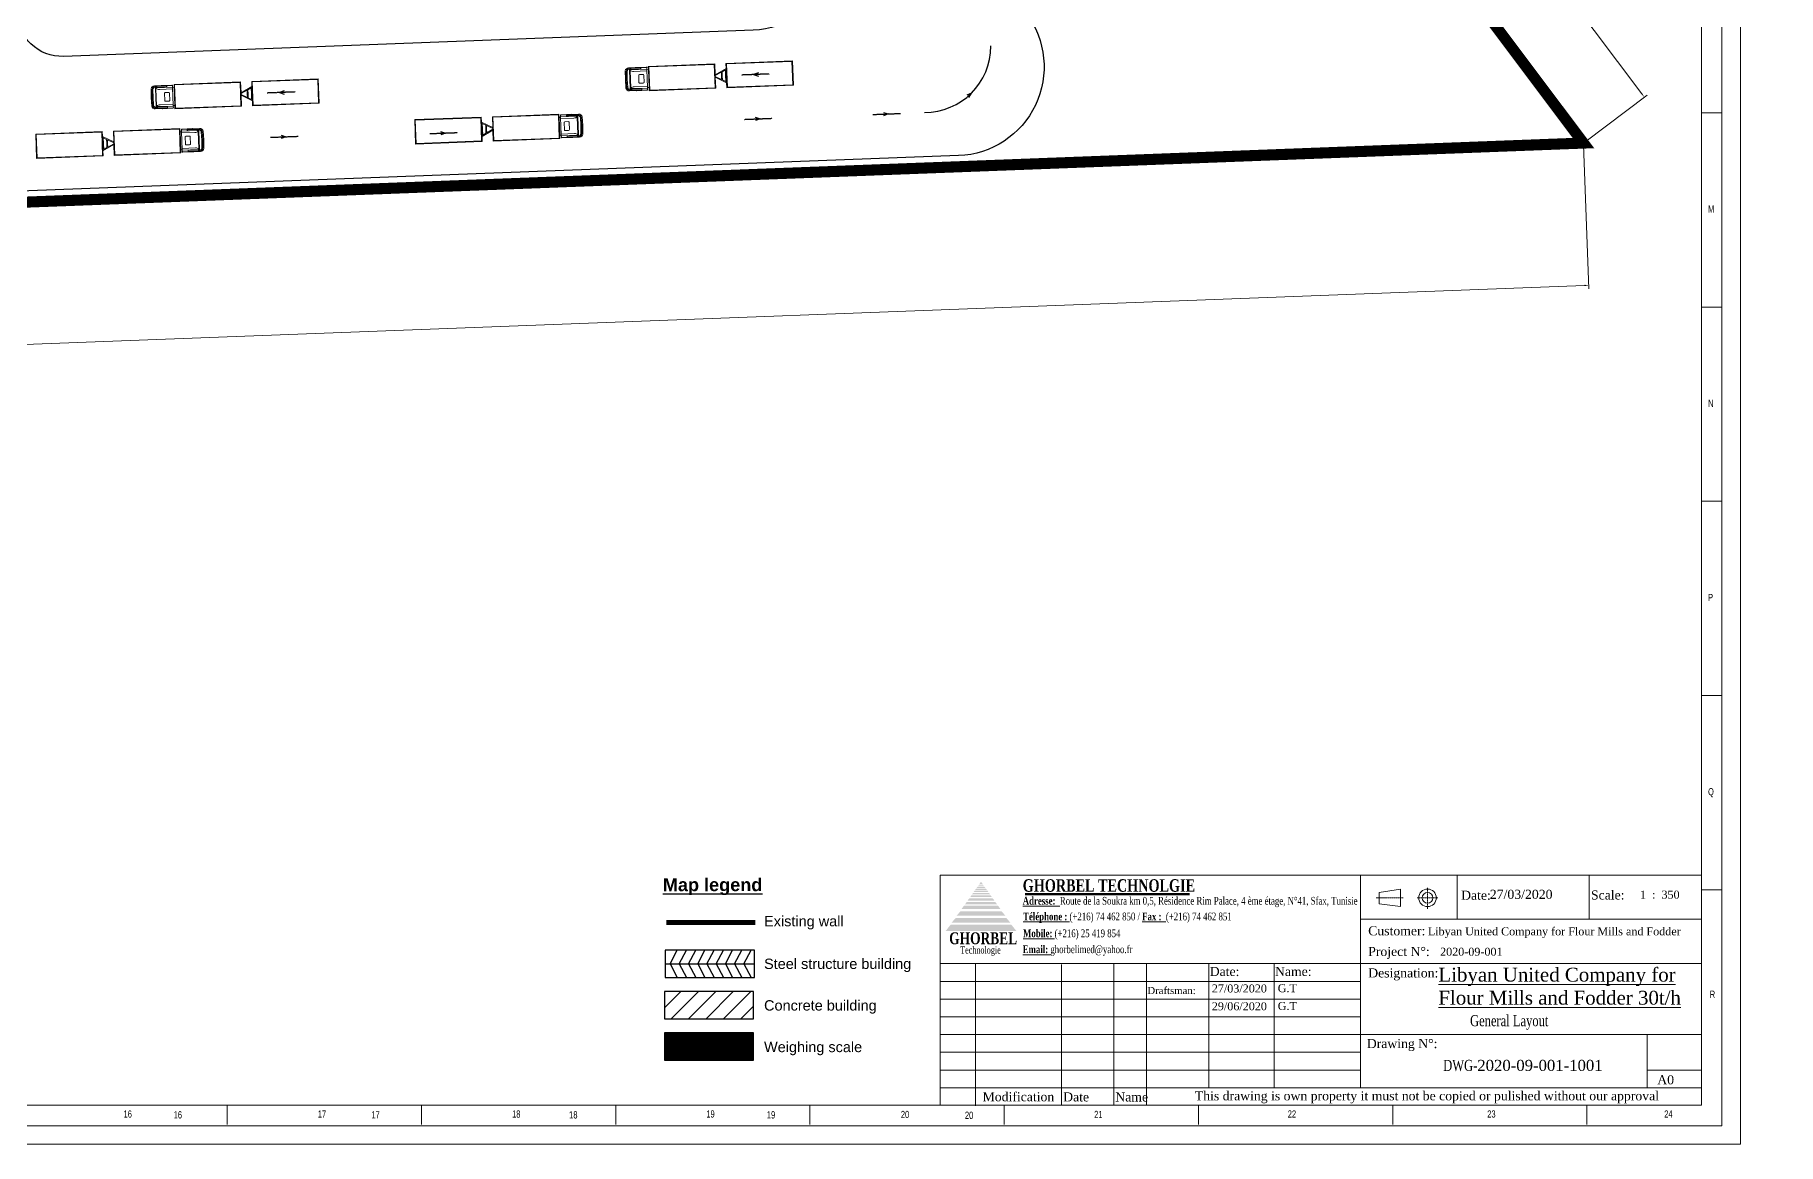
# Model space of a CAD drawing. Header units: millimetres. Extents: x 2640 to 417629, y -244569 to 49807.
# Drawn here: x 259901 to 416967, y -244569 to -144606 of the extents above; entities that cross this region are included whole.
import ezdxf

# ---------------------------------------------------------------- set-up
doc = ezdxf.new("R2010")
doc.units = ezdxf.units.MM
for name, pattern in [('AM_DIN_F_W050', [6.25, 4.75, -1.5]), ('AM_DIN_F_W050x2', [3.125, 2.25, -0.875]), ('AXES', [50.8, 31.75, -6.35, 6.35, -6.35]), ('CENTER', [50.8, 31.75, -6.35, 6.35, -6.35])]:
    doc.linetypes.add(name, pattern=pattern)
doc.layers.get('Defpoints').update_dxf_attribs({"lineweight": 9})
doc.layers.add('Camion_renault', color=7, linetype='Continuous', lineweight=18)
doc.layers.add('Gebäude-AM_3', color=6, linetype='AM_DIN_F_W050', lineweight=25)
doc.layers.add('shalet land', color=5, linetype='Continuous')
doc.styles.add('ARIAL_BOLD', font='arial.ttf')
doc.styles.add('SLDTEXTSTYLE0', font='TXT', dxfattribs={"width": 0.75})
doc.styles.get("Standard").update_dxf_attribs({"font": 'arial.ttf'})
doc.dimstyles.new('ECHE 250', dxfattribs={"dimscale": 250, "dimtxt": 2.5, "dimasz": 1.5, "dimexe": 1.25, "dimexo": 0.625, "dimgap": 0.25, "dimtad": 1, "dimdec": 0, "dimtxsty": 'ARIAL_BOLD', "dimcen": 2.5, "dimclrd": 4, "dimclre": 4, "dimclrt": 6, "dimadec": 0, "dimazin": 0, "dimtfac": 1, "dimtdec": 0, "dimtmove": 0, "dimatfit": 3, "dimfxl": 1, "dimlwd": 13, "dimlwe": 13, "dimarcsym": 0})

# ---------------------------------------------------------------- blocks, each defined once
blk = doc.blocks.new('*D22')
at = {"color": 4, "lineweight": 13, "transparency": 16777216}
for p, q in [((308931, -83453), (310852, -96290)), ((13866, -140429), (310435, -96036)), ((11620, -127957), (13541, -140793))]:
    blk.add_line(p, q, dxfattribs=at)
at = {"color": 4, "transparency": 16777216}
for points in [[(310426, -95974), (310444, -96098), (310806, -95981)], [(13857, -140367), (13875, -140491), (13495, -140484)]]:
    blk.add_solid(points, dxfattribs=at)
at = {"layer": 'Defpoints', "color": 0, "transparency": 16777216}
for p in [(308908, -83298), (310806, -95981), (11597, -127802)]:
    blk.add_point(p, dxfattribs=at)
at = {"color": 6, "transparency": 16777216, "insert": (162094, -117855), "char_height": 625, "attachment_point": 5, "rotation": 8.51327, "style": 'ARIAL_BOLD'}
blk.add_mtext('300624', dxfattribs=at)
blk = doc.blocks.new('*D23')
at = {"color": 4, "lineweight": 13, "transparency": 16777216}
for p, q in [((208629, 23625), (213751, 28438)), ((313658, -78319), (213780, 27951)), ((309022, -83191), (314143, -78378))]:
    blk.add_line(p, q, dxfattribs=at)
at = {"color": 4, "transparency": 16777216}
for points in [[(213825, 27994), (213734, 27908), (213523, 28224)], [(313704, -78276), (313613, -78361), (313915, -78592)]]:
    blk.add_solid(points, dxfattribs=at)
at = {"layer": 'Defpoints', "color": 0, "transparency": 16777216}
for p in [(213523, 28224), (208515, 23518), (308908, -83298)]:
    blk.add_point(p, dxfattribs=at)
at = {"color": 6, "transparency": 16777216, "insert": (265102, -26098), "char_height": 625, "attachment_point": 5, "rotation": 313.22425, "style": 'ARIAL_BOLD'}
blk.add_mtext('146589', dxfattribs=at)
blk = doc.blocks.new('*D59')
at = {"color": 4, "lineweight": 13, "transparency": 16777216}
for p, q in [((158905, -88654), (256667, -76915)), ((256909, -75786), (257077, -77181)), ((158403, -87614), (158570, -89009))]:
    blk.add_line(p, q, dxfattribs=at)
at = {"color": 4, "transparency": 16777216}
for points in [[(256660, -76853), (256675, -76978), (257040, -76871)], [(158898, -88592), (158913, -88716), (158533, -88699)]]:
    blk.add_solid(points, dxfattribs=at)
at = {"layer": 'Defpoints', "color": 0, "transparency": 16777216}
for p in [(256891, -75631), (257040, -76871), (158384, -87459)]:
    blk.add_point(p, dxfattribs=at)
at = {"color": 6, "transparency": 16777216, "insert": (207546, -82429), "char_height": 625, "attachment_point": 5, "rotation": 6.84698, "style": 'ARIAL_BOLD'}
blk.add_mtext('99214', dxfattribs=at)
blk = doc.blocks.new('cc')
at = {"layer": 'Camion_renault', "color": 96}
for p, q in [((-15082, 774), (-15105, 0)), ((-14998, 720), (-15019, -6)), ((-14998, -720), (-15019, 6)), ((-14918, 713), (-14939, -8)), ((-14918, -714), (-14939, 8)), ((-14779, 1042), (-14139, 1042)), ((-14698, 799), (-14698, 0)), ((-14676, 874), (-14695, 903)), ((-14235, 997), (-14692, 987)), ((-14598, 849), (-14692, 987)), ((-14648, 799), (-14648, 0)), ((-14567, 893), (-14602, 944)), ((-13140, 849), (-14598, 849)), ((-13693, 959), (-14594, 959)), ((-13693, 879), (-14542, 879)), ((-13140, 697), (-14335, 697)), ((-14139, 1042), (-14235, 997)), ((-13190, 1004), (-14235, 997)), ((-14120, 1051), (-14139, 1042)), ((-13190, 1047), (-14120, 1051)), ((-13891, 328), (-13891, -328)), ((-13506, 396), (-13823, 396)), ((-13663, 909), (-13663, 929)), ((-13438, 328), (-13438, -328)), ((-13140, 997), (-13140, 805)), ((-13140, 805), (-13000, 805)), ((-13140, 805), (-13140, 0)), ((-15082, -775), (-15105, 0)), ((-14779, -1042), (-14139, -1042)), ((-14698, -800), (-14698, 0)), ((-14676, -875), (-14695, -903)), ((-14598, -850), (-14692, -988)), ((-14235, -997), (-14692, -988)), ((-14648, -800), (-14648, 0)), ((-14567, -893), (-14602, -944)), ((-13140, -850), (-14598, -850)), ((-13693, -960), (-14594, -960)), ((-13693, -880), (-14542, -880)), ((-13140, -697), (-14335, -697)), ((-13190, -1004), (-14235, -997)), ((-14139, -1042), (-14235, -997)), ((-14120, -1051), (-14139, -1042)), ((-13190, -1047), (-14120, -1051)), ((-13506, -396), (-13823, -396)), ((-13663, -910), (-13663, -930)), ((-13140, -805), (-13140, 0)), ((-13140, -997), (-13140, -805)), ((-13140, -805), (-13000, -805))]:
    blk.add_line(p, q, dxfattribs=at)
at = {"layer": 'Camion_renault', "color": 146}
for p, q in [((-13000, 1100), (-13000, 805)), ((-13000, 1100), (-7000, 1100)), ((-13000, 805), (-13000, -805)), ((-12950, 1050), (-7050, 1050)), ((-12950, 1050), (-12950, -1050)), ((-7050, 1050), (-7050, -1050)), ((-7000, 1100), (-7000, 115)), ((-7000, 115), (-6000, 639)), ((-7000, 36), (-6440, 329)), ((-7000, 115), (-7000, 36)), ((-7000, 36), (-7000, -36)), ((-6440, 0), (-6440, 329)), ((-6370, 366), (-6070, 523)), ((-6370, 0), (-6370, 366)), ((-6070, 0), (-6070, 523)), ((-6000, 1100), (0, 1100)), ((-6000, 1100), (-6000, 639)), ((-6000, -639), (-6000, 639)), ((-5950, 1050), (-5950, -1050)), ((-5950, 1050), (-50, 1050)), ((-50, 1050), (-50, -1050)), ((0, 1100), (0, -1100)), ((-13000, -805), (-13000, -1100)), ((-13000, -1100), (-7000, -1100)), ((-12950, -1050), (-7050, -1050)), ((-7000, -36), (-6440, -330)), ((-7000, -36), (-7000, -115)), ((-7000, -115), (-6000, -639)), ((-7000, -115), (-7000, -1100)), ((-6440, 0), (-6440, -330)), ((-6370, 0), (-6370, -366)), ((-6370, -366), (-6070, -523)), ((-6070, 0), (-6070, -523)), ((-6000, -639), (-6000, -1100)), ((-6000, -1100), (0, -1100)), ((-5950, -1050), (-50, -1050))]:
    blk.add_line(p, q, dxfattribs=at)
at = {"layer": 'Camion_renault', "color": 96}
for centre, radius, start, end in [((-14779, 736), 306, 90.00001, 172.88986), ((-14695, 682), 306, 89.52896, 172.88986), ((-14695, 682), 226, 92.34966, 171.95363), ((-14703, 897), 10, 34.13583, 92.34966), ((-14598, 799), 100, 141.01673, 180), ((-14684, 869), 10, 321.01673, 34.13583), ((-14598, 799), 50, 90, 180), ((-14333, 1232), 535, 233.9383, 269.83085), ((-14594, 949), 10, 90, 214.13583), ((-14542, 909), 30, 214.13583, 270), ((-13823, 328), 67.9, 90, 180), ((-13693, 929), 30, 0, 90), ((-13693, 909), 30, 270, 0), ((-13506, 328), 67.9, 0, 90), ((-13190, 997), 50, 0, 89.77897), ((-13190, 954), 50, 0, 90.34272), ((-14779, -737), 306, 187.11014, 269.99999), ((-14695, -682), 306, 187.11014, 270.47104), ((-14695, -682), 226, 188.04637, 267.65034), ((-14703, -898), 10, 267.65034, 325.86417), ((-14598, -800), 100, 180, 218.98327), ((-14684, -869), 10, 325.86417, 38.98327), ((-14333, -1233), 535, 90.16915, 126.0617), ((-14598, -800), 50, 180, 270), ((-14594, -950), 10, 145.86417, 270), ((-14542, -910), 30, 90, 145.86417), ((-13823, -328), 67.9, 180, 270), ((-13693, -910), 30, 0, 90), ((-13693, -930), 30, 270, 0), ((-13506, -328), 67.9, 270, 0), ((-13190, -954), 50, 269.65728, 0), ((-13190, -997), 50, 270.22103, 0)]:
    blk.add_arc(centre, radius, start, end, dxfattribs=at)
blk = doc.blocks.new('logo gt')
h = blk.add_hatch(color=252)
h.dxf.hatch_style = 1
h.paths.add_polyline_path([(428, -605), (-428, -605), (-500, -696), (500, -696)])
h.paths.add_polyline_path([(356, -509), (-356, -509), (-414, -576), (414, -576)])
h.paths.add_polyline_path([(292, -418), (-292, -418), (-342, -476), (342, -476)])
h.paths.add_polyline_path([(238, -335), (-238, -335), (-277, -386), (277, -386)])
h.paths.add_polyline_path([(198, -284), (-198, -284), (-227, -316), (227, -316)])
h.paths.add_polyline_path([(162, -232), (-162, -232), (-191, -266), (191, -266)])
h.paths.add_polyline_path([(134, -192), (-134, -192), (-155, -216), (155, -216)])
h.paths.add_polyline_path([(112, -156), (-112, -156), (-126, -176), (126, -176)])
h.paths.add_polyline_path([(91, -126), (-90, -126), (-105, -146), (105, -146)])
h.paths.add_polyline_path([(69, -96), (-69, -96), (-83, -116), (83, -116)])
h.paths.add_polyline_path([(47, -69), (-47, -69), (-62, -86), (62, -86)])
h.paths.add_polyline_path([(27, -42), (-27, -42), (-40, -56), (40, -56)])
h.paths.add_polyline_path([(0, 0), (-22, -30), (22, -30)])
at = {"color": 5, "linetype": 'Continuous', "lineweight": 18, "attachment_point": 1, "style": 'SLDTEXTSTYLE0'}
for s, insert, char_height in [('{\\fTimes New Roman|b1|i0|c0|p18;GHORBEL }', (-449, -713), 167.37), ('{\\fTimes New Roman|b0|i0|c0|p18;Technologie}', (-294, -912), 100)]:
    blk.add_mtext(s, dxfattribs=dict(at, insert=insert, char_height=char_height))
blk = doc.blocks.new('A0 E1-100')
at = {"color": 1, "linetype": 'Continuous', "lineweight": 18}
for p, q in [((0, 0), (0, 82627)), ((-982, 982), (-982, 81645)), ((-114361, 982), (-982, 982)), ((-115342, 0), (0, 0))]:
    blk.add_line(p, q, dxfattribs=at)
at = {"linetype": 'Continuous', "lineweight": 18}
for p, q in [((-470, 467), (-470, 82170)), ((-114880, 467), (-470, 467))]:
    blk.add_line(p, q, dxfattribs=at)
at = {"color": 1, "linetype": 'Continuous', "lineweight": 15}
for p, q in [((0, 0), (0, 81645)), ((-115342, 0), (0, 0))]:
    blk.add_line(p, q, dxfattribs=at)
at = {"color": 5, "linetype": 'Continuous', "lineweight": 15}
for p, q in [((-491, 26085), (-982, 26085)), ((-982, 21173), (-491, 21173)), ((-491, 16260), (-982, 16260)), ((-982, 11348), (-491, 11348)), ((-491, 6435), (-982, 6435)), ((-38268, 984), (-38268, 493)), ((-33355, 493), (-33355, 984)), ((-28443, 984), (-28443, 493)), ((-23531, 493), (-23531, 984)), ((-18618, 984), (-18618, 493)), ((-13706, 493), (-13706, 984)), ((-8793, 984), (-8793, 493)), ((-3881, 493), (-3881, 984))]:
    blk.add_line(p, q, dxfattribs=at)
at = {"color": 7, "linetype": 'Continuous', "lineweight": 18}
for p, q in [((-20238, 6801), (-982, 6801)), ((-20238, 6801), (-20238, 982)), ((-9610, 6801), (-9610, 1424)), ((-982, 6411), (-982, 982)), ((-982, 4568), (-20238, 4568)), ((-15018, 974), (-15018, 4568)), ((-9610, 2774), (-982, 2774)), ((-2359, 1424), (-2359, 2774)), ((-20238, 1424), (-9610, 1424))]:
    blk.add_line(p, q, dxfattribs=at)
at = {"color": 5, "linetype": 'Continuous', "lineweight": 18}
for p, q in [((-7160, 5688), (-7160, 6796)), ((-3823, 5693), (-3823, 6801)), ((-982, 5693), (-9603, 5693)), ((-19344, 4568), (-19344, 967)), ((-17169, 4541), (-17169, 974)), ((-15850, 4558), (-15850, 974)), ((-13440, 1424), (-13440, 4568)), ((-11789, 4560), (-11789, 1424)), ((-9604, 4118), (-20238, 4118)), ((-9614, 3668), (-20238, 3668)), ((-9610, 3224), (-20238, 3224)), ((-9610, 2774), (-20238, 2774)), ((-9610, 2324), (-20238, 2324)), ((-9610, 1874), (-20238, 1874))]:
    blk.add_line(p, q, dxfattribs=at)
at = {"color": 5, "lineweight": 53}
blk.add_line((-13936, 6325), (-18086, 6325), dxfattribs=at)
at = {"color": 1, "linetype": 'CENTER', "lineweight": 9}
for p, q in [((-9213, 6231), (-8526, 6231)), ((-8175, 6230), (-7650, 6230)), ((-7912, 6483), (-7912, 5952))]:
    blk.add_line(p, q, dxfattribs=at)
at = {"lineweight": 18}
for p, q in [((-9135, 6365), (-8595, 6452)), ((-9135, 6078), (-9135, 6364)), ((-8595, 6452), (-8595, 6009)), ((-8595, 6008), (-9135, 6078))]:
    blk.add_line(p, q, dxfattribs=at)
at = {"color": 5, "lineweight": 9}
for p, q in [((-2359, 1874), (-982, 1874)), ((-9610, 1424), (-982, 1424))]:
    blk.add_line(p, q, dxfattribs=at)
at = {"lineweight": 18}
for radius in [222, 135]:
    blk.add_circle((-7912, 6230), radius, dxfattribs=at)
at = {"xscale": 1.79320469778, "yscale": 1.79320469778, "zscale": 1.79320469778}
blk.add_blockref('logo gt', (-19205, 6636), dxfattribs=at)
at = {"color": 5, "lineweight": 15, "style": 'SLDTEXTSTYLE0', "width": 0.75}
for s, height, p in [('M', 182, (-818, 23562)), ('N', 182, (-818, 18649)), ('P', 182, (-818, 13737)), ('Q', 182, (-818, 8824)), ('R', 182, (-775, 3699)), ('20', 182, (-21231, 660)), ('20', 185.2, (-19613, 637)), ('21', 182, (-16343, 660)), ('22', 182, (-11447, 671)), ('23', 182, (-6402, 671)), ('24', 182, (-1926, 671))]:
    blk.add_text(s, height=height, dxfattribs=at).set_placement(p)
at = {"color": 5, "linetype": 'Continuous', "lineweight": 18, "insert": (-18150, 6701), "char_height": 316.79, "attachment_point": 1, "style": 'SLDTEXTSTYLE0'}
blk.add_mtext('{\\fTimes New Roman|b1|i0|c0|p18;GHORBEL TECHNOLGIE}', dxfattribs=at)
at = {"color": 0, "linetype": 'Continuous', "lineweight": 18, "attachment_point": 1, "style": 'SLDTEXTSTYLE0'}
for s, insert, char_height in [('{\\fTimes New Roman|b1|i0|c0|p18;\\LAdresse:\\fTimes New Roman|b0|i0|c0|p18;\\l  Route de la Soukra km 0,5, Résidence Rim Palace, 4 ème étage, N°41, Sfax, Tunisie }', (-18150, 6254), 196.413), ('{\\fTimes New Roman|b1|i0|c0|p18;\\LTéléphone :\\fTimes New Roman|b0|i0|c0|p18;\\l (+216) 74 462 850 /\\fTimes New Roman|b1|i0|c0|p18;\\L Fax : \\fTimes New Roman|b0|i0|c0|p18;\\l (+216) 74 462 851 }', (-18141, 5857), 196.413), ('{\\fTimes New Roman|b1|i0|c0|p18;\\LMobile:\\fTimes New Roman|b0|i0|c0|p18;\\l (+216) 25 419 854}', (-18141, 5431), 196.41), ('{\\fTimes New Roman|b1|i0|c0|p18;\\LEmail:\\fTimes New Roman|b0|i0|c0|p18;\\l ghorbelimed@yahoo.fr}', (-18150, 5027), 196.41)]:
    blk.add_mtext(s, dxfattribs=dict(at, insert=insert, char_height=char_height))
at = {"color": 1, "attachment_point": 1}
for s, width, insert, char_height in [('\\pt918.89;{\\fTimes New Roman|b0|i0|c0|p18;Date:}', 24.32, (-7064, 6411), 229.72), ('{\\fTimes New Roman|b0|i0|c0|p18;Scale:}', 24.32, (-3779, 6417), 229.72), ('{\\fTimes New Roman|b0|i0|c0|p18;Customer:}', 96.01, (-9413, 5511), 229.72), ('{\\fTimes New Roman|b0|i0|c0|p18;Project N°:}', 1493.85, (-9413, 4988), 229.72), ('{\\fTimes New Roman|b0|i0|c0|p18;Date:}', 24.32, (-13422, 4483), 229.72), ('{\\fTimes New Roman|b0|i0|c0|p18;Name:}', 24.32, (-11771, 4483), 229.72), ('{\\fTimes New Roman|b0|i0|c0|p18;Designation:}', 24.32, (-9413, 4446), 229.72), ('{\\fTimes New Roman|b0|i0|c0|p18;Draftsman:}', 24.32, (-14998, 3976), 179.97), ('{\\fTimes New Roman|b0|i0|c0|p18;Drawing N°:}', 1746.2, (-9449, 2659), 229.72), ('{\\fTimes New Roman|b0|i0|c0|p18;Modification}', 24.32, (-19165, 1314), 229.72), ('{\\fTimes New Roman|b0|i0|c0|p18;This drawing is own property it must not be copied or pulished without our approval}', 19465.14, (-13797, 1337), 229.722), ('{\\fTimes New Roman|b0|i0|c0|p18;A0}', 24.32, (-2103, 1743), 229.72), ('{\\fTimes New Roman|b0|i0|c0|p18;Date}', 24.32, (-17128, 1310), 229.72), ('{\\fTimes New Roman|b0|i0|c0|p18;Name}', 24.32, (-15809, 1308), 229.72)]:
    blk.add_mtext_dynamic_manual_height_columns(s, width=width, gutter_width=17.5, heights=[0], dxfattribs=dict(at, insert=insert, char_height=char_height))
at = {"color": 5, "linetype": 'Continuous', "lineweight": 15, "attachment_point": 1, "style": 'SLDTEXTSTYLE0'}
for s, insert, char_height in [('16', (-40888, 853), 182), ('16', (-39624, 834), 185.2), ('17', (-35975, 853), 182), ('17', (-34623, 834), 185.2), ('18', (-31063, 853), 182), ('18', (-29622, 834), 185.2), ('19', (-26151, 853), 182), ('19', (-24621, 834), 185.2)]:
    blk.add_mtext(s, dxfattribs=dict(at, insert=insert, char_height=char_height))
blk = doc.blocks.new('Terrain 55')
at = {"layer": 'shalet land', "color": 1, "const_width": 1000}
blk.add_lwpolyline([(11596.5, -127802), (308907.7, -83298.2), (208515.4, 23518.1), (0, 0)], dxfattribs=at)
at = {"color": 6}
for base, p1, p2, angle, picture, middle, dimtype in [((213522.9, 28224.4), (308907.7, -83298.2), (208515.4, 23518.1), 133.224254, '*D23', (264823.7, -26359.1), 129), ((257039.6, -76870.8), (158384, -87459), (256890.8, -75630.9), 6.846983, '*D59', (207591.9, -82808.2), 161)]:
    dim = blk.add_linear_dim(base=base, p1=p1, p2=p2, angle=angle, dimstyle='ECHE 250', dxfattribs=at)
    dim.commit()
    dim.dimension.update_dxf_attribs({"geometry": picture, "text_midpoint": middle, "dimtype": dimtype})
dim = blk.add_aligned_dim(p1=(11596.5, -127802), p2=(308907.7, -83298.2), distance=-12823.7, dimstyle='ECHE 250', dxfattribs=at)
dim.commit()
dim.dimension.update_dxf_attribs({"geometry": '*D22', "text_midpoint": (162094, -117854.9)})

msp = doc.modelspace()

# ---------------------------------------------------------------- hatches: boundary and pattern name
h = msp.add_hatch()
h.set_pattern_fill('ANSI31', color=32, scale=350)
h.set_pattern_definition([(45, (-269380.5, -510282.2), (-785.7724, 785.7724), [])])
h.paths.add_polyline_path([(324647.18588, -230810.77747), (316626.08939, -230810.77747), (316626.08939, -233269.46587), (324647.18588, -233269.46587)])
h = msp.add_hatch()
h.set_pattern_fill('ANSI31', color=256, scale=23.333333)
h.set_pattern_definition([(45, (-269380.51, -510282.22), (-52.384827, 52.384827), [])])
h.paths.add_polyline_path([(324647.18588, -234531.53249), (316626.08939, -234531.53249), (316626.08939, -236990.22089), (324647.18588, -236990.22089)])

# ---------------------------------------------------------------- linework, layer by layer
at = {"color": 1, "linetype": 'AXES'}
for p, q in [((326065.29028, -148132.9592), (323567.087, -148227.72398)), ((283340.89156, -149753.63124), (280842.68827, -149848.39602)), ((323844.96894, -152220.05985), (326343.17222, -152125.29507)), ((335388.8786, -151782.16272), (337887.08188, -151687.39794)), ((281120.57021, -153840.7319), (283618.77349, -153745.96712)), ((295490.64245, -153504.49904), (297988.84573, -153409.73426))]:
    msp.add_line(p, q, dxfattribs=at)
for p, q in [((317126.24169, -228319.36665), (317776.66736, -227090.02245)), ((317957.60475, -228319.36665), (318608.03042, -227090.02245)), ((318788.96781, -228319.36665), (319439.39349, -227090.02245)), ((319620.33088, -228319.36665), (320270.75655, -227090.02245)), ((320451.69394, -228319.36665), (321102.11961, -227090.02245)), ((321283.057, -228319.36665), (321933.48268, -227090.02245)), ((322114.42006, -228319.36665), (322764.84574, -227090.02245)), ((322945.78313, -228319.36665), (323596.2088, -227090.02245)), ((323777.14619, -228319.36665), (324427.57186, -227090.02245)), ((316704.05053, -228319.36665), (324725.14703, -228319.36665)), ((317126.24169, -228319.36665), (317776.66736, -229548.71085)), ((317957.60475, -228319.36665), (318608.03042, -229548.71085)), ((318788.96781, -228319.36665), (319439.39349, -229548.71085)), ((319620.33088, -228319.36665), (320270.75655, -229548.71085)), ((320451.69394, -228319.36665), (321102.11961, -229548.71085)), ((321283.057, -228319.36665), (321933.48268, -229548.71085)), ((322114.42006, -228319.36665), (322764.84574, -229548.71085)), ((322945.78313, -228319.36665), (323596.2088, -229548.71085)), ((323777.14619, -228319.36665), (324427.57186, -229548.71085))]:
    msp.add_line(p, q)
at = {"color": 36}
msp.add_lwpolyline([(21976.80654, -151662.24686), (55443.75079, -150278.93993, 0.4031516178), (59292.12714, -146281.81468), (59283.50599, -44342.67514, -0.4142135624), (63283.50599, -40342.67514), (270287.65806, -40342.67514, -0.2357763441), (273485.00403, -41939.14051), (349222.28223, -142690.04271, -0.6053880243), (343130.83756, -155491.36246), (8847.62471, -168171.7857)], format="xyb", dxfattribs=at)
msp.add_lwpolyline([(258323.93719, -142545.11739), (258323.93719, -52342.67514, -0.4142135624), (262323.93719, -48342.67514), (266293.18167, -48342.67514, -0.2357763441), (269490.52765, -49939.14051), (330714.51428, -131383.47065, -0.6053880244), (324623.06961, -144184.7904), (262475.56084, -146542.24265, -0.4253627153)], format="xyb", close=True, dxfattribs=at)
at = {"color": 1}
for points in [[(325085.93561, -148020.00135), (324658.92, -148186.30729), (325097.30739, -148319.78574)], [(282361.53688, -149640.67339), (281934.52127, -149806.97933), (282372.90866, -149940.45779)], [(344064.67743, -150250.82356), (344285.85753, -149849.47662), (343863.80414, -150028.00094)], [(324812.95183, -152033.23331), (325251.33922, -152166.71176), (324824.32361, -152333.0177)], [(336356.8615, -151595.33617), (336795.24889, -151728.81463), (336368.23327, -151895.12057)], [(282088.55311, -153653.90535), (282526.94049, -153787.38381), (282099.92488, -153953.68975)], [(296458.62535, -153317.6725), (296897.01274, -153451.15095), (296469.99712, -153617.45689)]]:
    msp.add_lwpolyline(points, dxfattribs=at)
for points in [[(316704.05053, -229548.71085), (324725.14703, -229548.71085), (324725.14703, -227090.02245), (316704.05053, -227090.02245)], [(316626.08939, -233269.46587), (324647.18588, -233269.46587), (324647.18588, -230810.77747), (316626.08939, -230810.77747)], [(316626.08939, -236990.22089), (324647.18588, -236990.22089), (324647.18588, -234531.53249), (316626.08939, -234531.53249)]]:
    msp.add_lwpolyline(points, close=True)
msp.add_arc((340044.42501, -145605.62811), 6000, 269.9836864064, 359.9836864064, dxfattribs=at)
at = {"layer": 'shalet land', "color": 1, "const_width": 437.5}
msp.add_lwpolyline([(316782.01168, -224598.61163), (324807.36698, -224598.61163)], dxfattribs=at)

# ---------------------------------------------------------------- block references
at = {"xscale": 3.562703583061889, "yscale": 3.562703583061889, "zscale": 3.562703583061889}
msp.add_blockref('A0 E1-100', (413569.00688, -244568.99233), dxfattribs=at)
for name, p, rotation in [('Terrain 55', (101604.62317, -37451.22368), 353.6591038176081), ('cc', (328198.99221, -148052.02111), 2.171390356486801), ('cc', (285474.59348, -149672.69316), 2.171390356486801), ('cc', (294167.49867, -153345.82049), 182.1713903564868), ('cc', (260018.09746, -154641.21566), 182.1713903564868)]:
    msp.add_blockref(name, p, dxfattribs=dict(rotation=rotation))

# ---------------------------------------------------------------- texts
at = {"attachment_point": 1}
for s, width, insert, char_height in [('{\\fTimes New Roman|b0|i0|c0|p18;27/03/2020}', 6369.1327544, (390986.94422, -221644.28686), 821.5344875), ('{\\fTimes New Roman|b0|i0|c0|p18;1  :  350}', 6242.0704986, (404520.51035, -221722.94696), 721.0268726), ('{\\fTimes New Roman|b0|i0|c0|p18;Libyan United Company for Flour Mills and Fodder}', 38685.9742992, (385410.58758, -225031.78869), 721.0268726), ('{\\fTimes New Roman|b0|i0|c0|p18;2020-09-001}', 8395.7482939, (386510.69508, -226870.20483), 721.0268726), ('{\\fTimes New Roman|b0|i0|c0|p18;27/03/2020}', 4883.3220443, (365942.90804, -230180.39662), 721.0268726), ('{\\fTimes New Roman|b0|i0|c0|p18;G.T}', 24.3202716, (371883.28796, -230155.98563), 721.0268726), ('{\\fTimes New Roman|b0|i0|c0|p18;29/06/2020}', 4883.3220443, (365942.90804, -231783.3185), 721.0268726), ('{\\fTimes New Roman|b0|i0|c0|p18;G.T}', 24.3202716, (371883.28796, -231758.90752), 721.0268726)]:
    msp.add_mtext_dynamic_manual_height_columns(s, width=width, gutter_width=17.5, heights=[0], dxfattribs=dict(at, insert=insert, char_height=char_height))
at = {"linetype": 'Continuous', "lineweight": 18, "insert": (386356.80319, -228674.20131), "char_height": 1246.0141807, "width": 28077.7581399, "attachment_point": 1, "style": 'SLDTEXTSTYLE0'}
msp.add_mtext('{\\fTimes New Roman|b0|i0|c0|p18;\\W1;\\LLibyan United Company for \\PFlour Mills and Fodder 30t/h}', dxfattribs=at)
at = {"color": 0, "linetype": 'Continuous', "lineweight": 18, "char_height": 996.8113446, "attachment_point": 1, "style": 'SLDTEXTSTYLE0'}
for s, insert, width in [('{\\fTimes New Roman|b0|i0|c0|p18;General Layout}', (389209.66369, -232943.9618), 17730.006203), ('{\\fTimes New Roman|b0|i0|c0|p18;DWG-\\W1;\\C256;2020-09-001-1001}', (386790.84712, -236974.16721), 11460.770141)]:
    msp.add_mtext(s, dxfattribs=dict(at, insert=insert, width=width))
at = {"layer": 'Gebäude-AM_3', "color": 7, "linetype": 'AM_DIN_F_W050x2', "ltscale": 0.5, "attachment_point": 1, "rotation": 0.0163088831}
for s, insert, char_height, width in [('\\pi2819.5;{\\fArial|b1|i0|c0|p34;\\LMap legend}', (313662.28754, -220608.19776), 1166.6666667, 14384.9571874), ('Existing wall', (325599.72455, -224010.65977), 933.3333333, 11507.9657499), ('Steel structure building', (325599.72455, -227850.21639), 933.3333333, 15258.3918235), ('Concrete building', (325599.72455, -231598.35863), 933.3333333, 11507.9657499), ('{\\C0;Weighing scale}', (325599.72455, -235346.49787), 933.3333333, 11507.9657499)]:
    msp.add_mtext(s, dxfattribs=dict(at, insert=insert, char_height=char_height, width=width))

doc.saveas('drawing.dxf')
